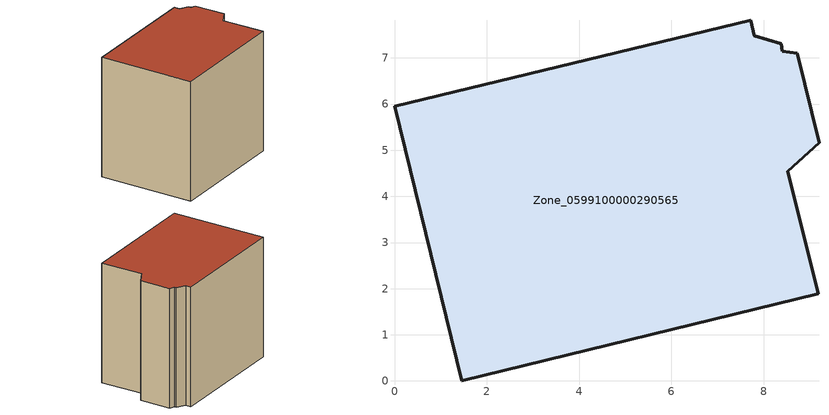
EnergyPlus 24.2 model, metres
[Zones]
Zone_0599100000290565
 floor ground (C_G): 7.8,7.48 8.39,7.31 8.4,7.14 8.73,7.1 9.2,5.16 8.52,4.54 9.18,1.89 1.46,0 0,5.95 7.72,7.82 z0
 wall outside (C_F): 1.46,0 9.18,1.89 8.52,4.54 9.2,5.16 8.73,7.1 8.4,7.14 8.39,7.31 7.8,7.48 7.72,7.82 0,5.95 1.46,0 z0:7.72
 roof outside (C_R): 7.72,7.82 0,5.95 1.46,0 9.18,1.89 8.52,4.54 9.2,5.16 8.73,7.1 8.4,7.14 8.39,7.31 7.8,7.48 z7.72
[BUILDING]
Pand.0599100000290565: North Axis=0; Terrain=City; Loads Convergence Tolerance Value=0.04; Temperature Convergence Tolerance Value=0.4; Solar Distribution=FullExterior; Maximum Number of Warmup Days=25; Minimum Number of Warmup Days=1
[Site:Location]
Rotterdam.The.Hague.AP_ZH_NLD Design_Conditions: Latitude=51.96; Longitude=4.45; Time Zone=1; Elevation=-4.5
[SITE:GROUNDTEMPERATURE:BUILDINGSURFACE]
18, 18, 18, 18, 18, 18, 18, 18, 18, 18, 18, 18
[MATERIAL] Thermal Absorptance=0.9; Solar Absorptance=0.7; Visible Absorptance=0.7
Name | Roughness | Thickness | Conductivity | Density | Specific Heat
G.TI.1946-1964 | MediumSmooth | 0.15 | 1 | 540 | 1210
F.TI.1946-1964 | Rough | 0.3 | 0.857143 | 1920 | 840
R.TI.1946-1964 | MediumRough | 0.2 | 0.277778 | 1500 | 1000
[CONSTRUCTION]
C_G: G.TI.1946-1964
C_F: F.TI.1946-1964
C_R: R.TI.1946-1964
[ZONE]
Zone_0599100000290565: Type=1; Multiplier=1; Ceiling Height=Autocalculate; Volume=Autocalculate; Floor Area=autocalculate; Part of Total Floor Area=Yes
[ZONEINFILTRATION:DESIGNFLOWRATE]
Infil_Zone_0599100000290565: Zone or ZoneList or Space or SpaceList=Zone_0599100000290565; Schedule=AlwaysOn; Design Flow Rate Calculation Method=Flow/Area; Flow Rate per Floor Area=0.003; Constant Term Coefficient=1; Temperature Term Coefficient=0; Velocity Term Coefficient=0; Velocity Squared Term Coefficient=0
[HVACTEMPLATE:ZONE:IDEALLOADSAIRSYSTEM]
Zone_0599100000290565: Maximum Heating Supply Air Temperature=50; Minimum Cooling Supply Air Temperature=13; Maximum Heating Supply Air Humidity Ratio=0.0156; Minimum Cooling Supply Air Humidity Ratio=0.0077; Heating Limit=NoLimit; Cooling Limit=NoLimit; Dehumidification Control Type=ConstantSensibleHeatRatio; Cooling Sensible Heat Ratio=0.7; Dehumidification Setpoint=60; Humidification Control Type=None; Humidification Setpoint=30; Outdoor Air Method=None; Outdoor Air Flow Rate per Person=0.00944; Outdoor Air Flow Rate per Zone Floor Area=0; Outdoor Air Flow Rate per Zone=0; Demand Controlled Ventilation Type=None; Outdoor Air Economizer Type=NoEconomizer; Heat Recovery Type=None; Sensible Heat Recovery Effectiveness=0.7; Latent Heat Recovery Effectiveness=0.65
[ZONECONTROL:THERMOSTAT]
ThermostatControl_Zone_0599100000290565: Zone or ZoneList=Zone_0599100000290565; Control Type Schedule=DualSetpointControlType; Control 1=Thermostat_Zone_0599100000290565; Temperature Difference Between Cutout And Setpoint=0
[THERMOSTATSETPOINT:DUALSETPOINT]
Thermostat_Zone_0599100000290565: Heating Setpoint Temperature Schedule=HeatingSetpoint_Zone_0599100000290565; Cooling Setpoint Temperature Schedule=CoolingSetpoint_Zone_0599100000290565
[SCHEDULE:COMPACT]
HeatingSetpoint_Zone_0599100000290565: Through: 12/31, For: AllDays, Until: 24:00, 21
CoolingSetpoint_Zone_0599100000290565: Through: 12/31, For: AllDays, Until: 24:00, 24
DualSetpointControlType: Through: 12/31, For: AllDays, Until: 24:00, 4
AlwaysOn: Through: 12/31, For: AllDays, Until: 24:00, 1
